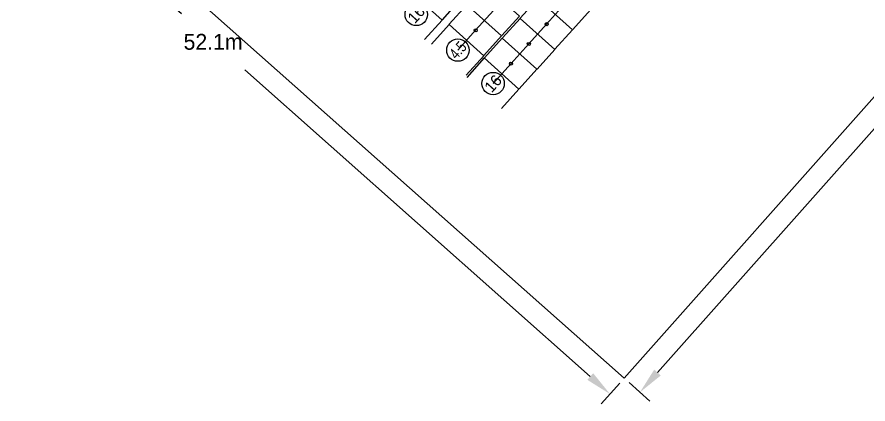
# Model space of a CAD drawing. Header units: millimetres. Extents: x 100467534408 to 100467536215, y 22466358354 to 22466358689.
# Drawn here: x 100467535189.38 to 100467535231.48, y 22466358450.62 to 22466358469.77 of the extents above; entities that cross this region are included whole.
import ezdxf
from ezdxf.enums import TextEntityAlignment as Align

# ---------------------------------------------------------------- set-up
doc = ezdxf.new("R2010")
doc.units = ezdxf.units.MM
doc.header["$LTSCALE"] = 25.4
doc.layers.get('Defpoints').update_dxf_attribs({"linetype": 'CONTINUOUS'})
for name, color, linetype, true_color in [('building', 7, 'CONTINUOUS', 0xffffff), ('component', 7, 'CONTINUOUS', 0xffffff), ('strings', 7, 'CONTINUOUS', 0xffffff)]:
    doc.layers.add(name, color=color, linetype=linetype, true_color=true_color)
doc.layers.add('Default', color=7, linetype='CONTINUOUS')
doc.dimstyles.get("Standard").update_dxf_attribs({"dimtxt": 63.5, "dimasz": 4.572, "dimexe": 4.572, "dimexo": 1.5875, "dimgap": 2.286, "dimtad": 0, "dimtih": 1, "dimtoh": 1, "dimdec": 4, "dimzin": 0, "dimdsep": 46, "dimtxsty": 'Standard', "dimcen": 2.286, "dimadec": 0, "dimazin": 0, "dimtfac": 1, "dimtdec": 4, "dimtofl": 0, "dimtmove": 0, "dimatfit": 3, "dimfxl": 25.4, "dimtolj": 1, "dimtzin": 0, "dimarcsym": 0})

# ---------------------------------------------------------------- blocks, each defined once
blk = doc.blocks.new('AUDIT_I_250328083542-61')
at = {"layer": 'Default', "transparency": 16777216}
for p, q in [((154.903, 2.824), (156.866, 1.082)), ((154.271, 0.042), (95.436, -66.233)), ((90.124, -72.216), (31.289, -138.491)), ((28.601, -139.448), (30.564, -141.191))]:
    blk.add_line(p, q, dxfattribs=at)
for points in [[(155.931, 1.912), (154.583, -0.235), (153.96, 0.319)], [(29.629, -140.361), (30.977, -138.215), (31.6, -138.768)]]:
    blk.add_solid(points, dxfattribs=at)
at = {"layer": 'Defpoints', "transparency": 16777216}
for p in [(154.435, 3.239), (28.133, -139.033)]:
    blk.add_point(p, dxfattribs=at)
at = {"layer": 'Default', "transparency": 16777216}
blk.add_text('98.82m', height=1.5, dxfattribs=at).set_placement((92.78, -69.225), align=Align.MIDDLE_CENTER)
blk = doc.blocks.new('AUDIT_I_250328083542-62')
at = {"layer": 'Default', "transparency": 16777216}
for p, q in [((-47.297, -72.906), (-49.04, -74.869)), ((-13.693, -104.576), (-46.34, -75.594)), ((24.936, -138.869), (-7.711, -109.887)), ((27.718, -139.501), (25.976, -141.464))]:
    blk.add_line(p, q, dxfattribs=at)
for points in [[(-48.21, -73.934), (-46.063, -75.282), (-46.617, -75.906)], [(26.806, -140.529), (24.659, -139.181), (25.213, -138.558)]]:
    blk.add_solid(points, dxfattribs=at)
at = {"layer": 'Defpoints', "transparency": 16777216}
for p in [(-46.882, -72.439), (28.133, -139.033)]:
    blk.add_point(p, dxfattribs=at)
at = {"layer": 'Default', "transparency": 16777216}
blk.add_text('52.1m', height=1.5, dxfattribs=at).set_placement((-10.702, -107.232), align=Align.MIDDLE_CENTER)
blk = doc.blocks.new('component')
at = {"layer": 'component', "color": 253, "true_color": 0xa5a5a5}
for points in [[(5.1819, -102.6871), (6.861, -100.8235), (3.5541, -97.8479), (1.875, -99.7116)], [(17.632, -103.6107), (19.311, -101.7472), (16.0042, -98.7717), (14.3249, -100.6351)], [(3.4771, -104.5792), (5.1561, -102.7158), (1.8492, -99.7403), (0.1702, -101.6037)], [(10.8572, -104.2032), (12.5363, -102.3397), (9.2294, -99.3642), (7.5503, -101.2277)], [(15.9271, -105.503), (17.6062, -103.6393), (14.2993, -100.6638), (12.62, -102.5275)], [(9.1524, -106.0955), (10.8314, -104.2319), (7.5245, -101.2563), (5.8455, -103.1198)], [(7.4475, -107.9876), (9.1266, -106.124), (5.8197, -103.1485), (4.1404, -105.0121)], [(14.2221, -107.3951), (15.9013, -105.5315), (12.5942, -102.5559), (10.9152, -104.4196)], [(12.5172, -109.2872), (14.1965, -107.4238), (10.8894, -104.4483), (9.2103, -106.3117)], [(10.8123, -111.1796), (12.4914, -109.3159), (9.1845, -106.3404), (7.5054, -108.2039)]]:
    blk.add_lwpolyline(points, close=True, dxfattribs=at)
blk = doc.blocks.new('left-string')
at = {"layer": 'Default', "color": 180, "true_color": 0x5531eb}
for centre in [(15.1378, -103.1056), (8.3631, -103.6982), (13.4328, -104.9978), (11.7279, -106.89)]:
    blk.add_circle(centre, 0.15, dxfattribs=at)
at = {"layer": 'strings', "color": 180, "true_color": 0x5531eb, "flags": 128}
for points in [[(6.6547, -105.5871), (8.3596, -103.695), (8.3596, -103.695), (10.0644, -101.8027)], [(16.8392, -101.2102), (15.1343, -103.1025), (15.1343, -103.1025), (13.4293, -104.9946), (13.4293, -104.9946), (11.7244, -106.8868), (11.7244, -106.8868), (10.0195, -108.7791)]]:
    blk.add_lwpolyline(points, dxfattribs=at)
at = {"layer": 'strings', "color": 180, "true_color": 0x5531eb}
for centre in [(2.6878, -102.182), (6.6582, -105.5903), (10.023, -108.7822)]:
    blk.add_circle(centre, 1.0661, dxfattribs=at)
for rotation, p in [(47.891958, (2.6878, -102.182)), (47.877533, (10.023, -108.7822))]:
    blk.add_text('16', height=1.06613, rotation=rotation, dxfattribs=at).set_placement(p, align=Align.MIDDLE_CENTER)
at = {"layer": 'strings', "color": 180, "true_color": 0x5531eb, "width": 0.8}
blk.add_text('4.5', height=1.06613, rotation=47.89163, dxfattribs=at).set_placement((6.6582, -105.5903), align=Align.MIDDLE_CENTER)
blk = doc.blocks.new('building0')
at = {"layer": 'building', "color": 253, "true_color": 0xa5a5a5}
for p, q in [((154.4353, 3.2394), (28.1334, -139.0332)), ((28.1334, -139.0332), (-46.8819, -72.4387))]:
    blk.add_line(p, q, dxfattribs=at)
at = {"layer": 'Default'}
for p1, p2, picture, middle, turn in [((154.4353, 3.2394), (28.1334, -139.0332), 'AUDIT_I_250328083542-61', (92.78002, -69.22467), 228.4030685), ((28.1334, -139.0332), (-46.8819, -72.4387), 'AUDIT_I_250328083542-62', (-10.70202, -107.23162), 138.4030753)]:
    dim = blk.add_linear_dim(base=(0, 0), p1=p1, p2=p2, dimstyle='Standard', dxfattribs=at)
    dim.commit()
    dim.dimension.update_dxf_attribs({"geometry": picture, "text_midpoint": middle, "text_rotation": turn})

msp = doc.modelspace()

# ---------------------------------------------------------------- block references
at = {"layer": 'Default'}
for name, p, xscale, yscale, zscale in [('building0', (100467535204.6797, 22466358524.68414), 0.5235890972481151, 0.5235890972481151, 0.5235890972481151), ('component', (100467535207.7345, 22466358522.84876), 0.518244063130006, 0.518244063130006, 0.518244063130006), ('left-string', (100467535207.7345, 22466358522.84876), 0.518244063130006, 0.518244063130006, 0.518244063130006)]:
    msp.add_blockref(name, p, dxfattribs=dict(at, xscale=xscale, yscale=yscale, zscale=zscale))

doc.saveas('drawing.dxf')
